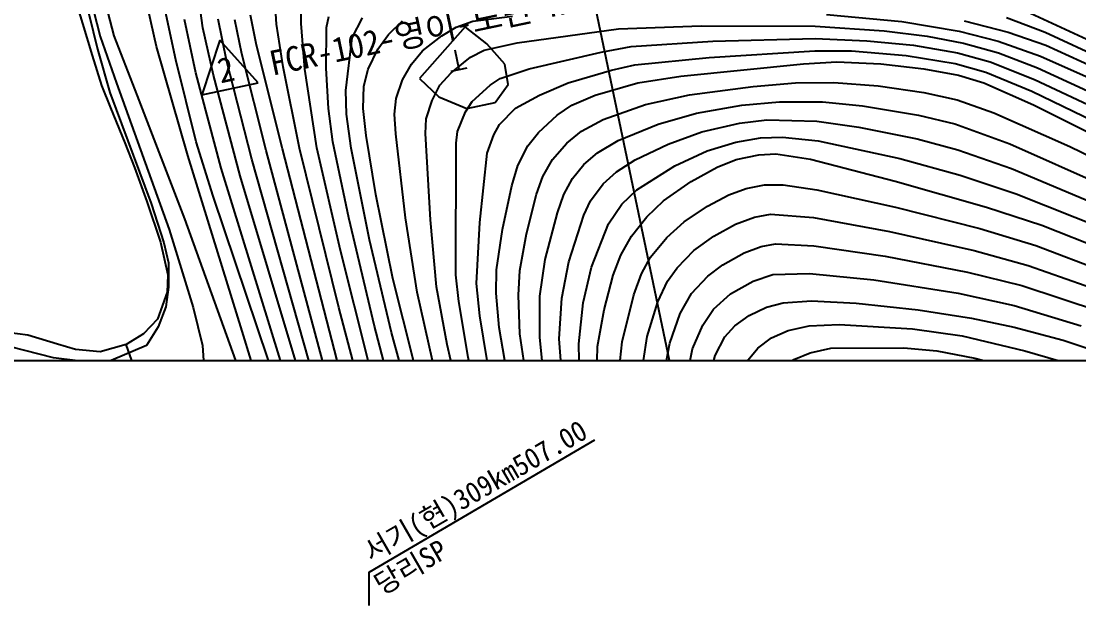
# Model space of a CAD drawing. Header units: millimetres. Extents: x 13158 to 13954, y 1103 to 1807.
# Drawn here: x 13562.5 to 13690.8, y 1363.4 to 1435.7 of the extents above; entities that cross this region are included whole.
import ezdxf
from ezdxf.enums import TextEntityAlignment as Align
from ezdxf.xclip import XClip

# ---------------------------------------------------------------- set-up
doc = ezdxf.new("R2010")
doc.units = ezdxf.units.MM
doc.header["$LTSCALE"] = 10
doc.header["$MEASUREMENT"] = 0
doc.header["$XCLIPFRAME"] = 2
doc.layers.add('TX-PAPR', color=2, linetype='Continuous', plot=False)
for name, color, linetype in [('TZ-BASE', 253, 'Continuous'), ('TZ-LEAL', 1, 'Continuous'), ('TZ-LEAT', 3, 'Continuous')]:
    doc.layers.add(name, color=color, linetype=linetype)
doc.styles.add('HANA', font='GulimChe.ttf')
doc.styles.get("Standard").update_dxf_attribs({"font": 'GulimChe.ttf'})

# ---------------------------------------------------------------- blocks, each defined once
blk = doc.blocks.new('JD-SFSG5YJF567')
at = {"layer": 'TZ-BASE'}
for p, q in [((367.39, -188.92), (291.64, 171.98)), ((270.23, -21.7, -64), (274.07, -37.23, -64)), ((281.22, -36.93, -61), (278.18, -23.08, -61)), ((283.59, -38.54, -60), (280.34, -23.55, -60)), ((286.85, -34.65, -58), (285.42, -24.38, -58)), ((272.7, -29.03, -63), (274.38, -35.73, -63)), ((271.16, -30.51, -63.79), (272.26, -34.13, -63.79)), ((276.1, -35.64, -62), (274.65, -30.14, -62)), ((295.79, -34.23, -54), (295.63, -31.72, -54)), ((385.18, -31.9, -52), (399.45, -38.54, -52)), ((293.35, -36.78, -55), (292.62, -33.11, -55)), ((298.77, -34.14, -53), (298.79, -32.53, -53)), ((301.86, -34.63, -52), (302.15, -33.27, -52)), ((319.61, -33.86, -49), (324.44, -33.24, -49)), ((362.5, -33.04, -49), (371.65, -33.91, -49)), ((272.26, -34.13, -63.79), (273.41, -38.01, -63.79)), ((286.02, -40.12, -59), (284.61, -33.66, -59)), ((289.73, -38.6, -57), (288.7, -33.6, -57)), ((291.57, -37.8, -56), (290.75, -33.71, -56)), ((296.61, -39.41, -54), (295.79, -34.23, -54)), ((299.24, -39.66, -53), (298.77, -34.14, -53)), ((301.82, -39.56, -52), (301.86, -34.63, -52)), ((304.98, -35.86, -51), (306.21, -33.45, -51)), ((309.37, -35.48, -50), (311.08, -33.83, -50)), ((318.68, -34.54, -47.6), (313.15, -40.82, -47.6)), ((315.86, -35.64, -49), (317.59, -34.58, -49)), ((317.59, -34.58, -49), (319.61, -33.86, -49)), ((321.31, -36.61, -47.6), (318.68, -34.54, -47.6)), ((337.28, -34.8, -48), (347.32, -34.4, -48)), ((347.32, -34.4, -48), (361.15, -34.47, -48)), ((361.15, -34.47, -48), (369.52, -35.04, -48)), ((371.65, -33.91, -49), (378.63, -35.07, -49)), ((379.22, -33.83, -50), (384.55, -35.2, -50)), ((384.34, -33.41, -51), (389.04, -35.18, -51)), ((274.38, -35.73, -63), (276.4, -41.38, -63)), ((278.93, -42.91, -62), (276.1, -35.64, -62)), ((288.13, -40.41, -58), (286.85, -34.65, -58)), ((304.22, -42.28, -51), (304.98, -35.86, -51)), ((308.08, -37.26, -50), (309.37, -35.48, -50)), ((313.52, -37.47, -49), (315.86, -35.64, -49)), ((324.99, -36.47, -48), (337.28, -34.8, -48)), ((369.52, -35.04, -48), (374.74, -35.69, -48)), ((374.74, -35.69, -48), (379.15, -36.52, -48)), ((378.63, -35.07, -49), (383.34, -36.28, -49)), ((384.55, -35.2, -50), (389.13, -36.77, -50)), ((389.04, -35.18, -51), (399.82, -40.2, -51)), ((285.04, -50.14, -61), (281.22, -36.93, -61)), ((288.9, -36.14, -59), (286.72, -42.79, -59)), ((293.58, -41.35, -59), (288.9, -36.14, -59)), ((296.5, -49.34, -55), (293.35, -36.78, -55)), ((321, -37.37, -48), (324.99, -36.47, -48)), ((323.48, -39.07, -47.6), (321.31, -36.61, -47.6)), ((335.17, -37.62, -47), (338.8, -36.94, -47)), ((338.8, -36.94, -47), (348.71, -36.29, -47)), ((348.71, -36.29, -47), (361.14, -35.97, -47)), ((361.14, -35.97, -47), (367.4, -36.22, -47)), ((367.4, -36.22, -47), (373.06, -36.78, -47)), ((373.06, -36.78, -47), (378.4, -37.7, -47)), ((379.15, -36.52, -48), (383.37, -37.7, -48)), ((383.34, -36.28, -49), (388.46, -38.1, -49)), ((389.13, -36.77, -50), (409, -45.9, -50)), ((273.41, -38.01, -63.79), (274.55, -41.66, -63.79)), ((274.07, -37.23, -64), (275.58, -42.5, -64)), ((294.54, -49.52, -56), (291.57, -37.8, -56)), ((306.92, -39.68, -50), (308.08, -37.26, -50)), ((312.15, -39.05, -49), (313.52, -37.47, -49)), ((316.97, -40.11, -48), (319.34, -38.23, -48)), ((317.95, -39.71, -46.92), (317.45, -37.36, -46.92)), ((319.34, -38.23, -48), (321, -37.37, -48)), ((326.44, -39.62, -47), (335.17, -37.62, -47)), ((339.27, -39.16, -46), (348.3, -38.25, -46)), ((348.3, -38.25, -46), (361.12, -37.46, -46)), ((361.12, -37.46, -46), (365.53, -37.47, -46)), ((365.53, -37.47, -46), (372.2, -38.02, -46)), ((372.2, -38.02, -46), (378.13, -38.99, -46)), ((378.4, -37.7, -47), (382.38, -38.78, -47)), ((383.37, -37.7, -48), (388.1, -39.51, -48)), ((388.46, -38.1, -49), (432.43, -57.65, -49)), ((286.03, -48.48, -60), (283.59, -38.54, -60)), ((292.81, -50.6, -57), (289.73, -38.6, -57)), ((298.59, -49.24, -54), (296.61, -39.41, -54)), ((300.69, -49.22, -53), (299.24, -39.66, -53)), ((302.08, -44.44, -52), (301.82, -39.56, -52)), ((306.38, -41.73, -50), (306.92, -39.68, -50)), ((311.09, -40.97, -49), (312.15, -39.05, -49)), ((316.97, -39.91, -46.92), (318.93, -39.5, -46.92)), ((322.91, -40.8, -47), (326.44, -39.62, -47)), ((323.88, -41.55, -47.6), (323.48, -39.07, -47.6)), ((336.42, -39.81, -46), (339.27, -39.16, -46)), ((344.83, -40.52, -45), (359.74, -39.04, -45)), ((359.74, -39.04, -45), (363.79, -38.78, -45)), ((363.79, -38.78, -45), (369.12, -39.01, -45)), ((369.12, -39.01, -45), (374.31, -39.62, -45)), ((374.31, -39.62, -45), (378.55, -40.4, -45)), ((378.13, -38.99, -46), (381.86, -40.02, -46)), ((382.38, -38.78, -47), (387.75, -40.92, -47)), ((388.1, -39.51, -48), (430.91, -59.12, -48)), ((289.08, -51.69, -59), (286.02, -40.12, -59)), ((291.37, -52.59, -58), (288.13, -40.41, -58)), ((310.31, -43.22, -49), (311.09, -40.97, -49)), ((313.15, -40.82, -47.6), (315.47, -43.03, -47.6)), ((315.62, -41.63, -48), (316.97, -40.11, -48)), ((321.71, -41.6, -47), (322.91, -40.8, -47)), ((331.18, -41.34, -46), (336.42, -39.81, -46)), ((339.62, -41.34, -45), (344.83, -40.52, -45)), ((378.55, -40.4, -45), (381.61, -41.33, -45)), ((381.86, -40.02, -46), (387.42, -42.35, -46)), ((387.75, -40.92, -47), (429.88, -60.8, -47)), ((274.55, -41.66, -63.79), (275.67, -44.38, -63.79)), ((276.4, -41.38, -63), (282.75, -59.12, -63)), ((286.72, -42.79, -59), (293.58, -41.35, -59)), ((304.29, -45.14, -51), (304.22, -42.28, -51)), ((306.3, -44.45, -50), (306.38, -41.73, -50)), ((314.66, -43.47, -48), (315.62, -41.63, -48)), ((319.53, -43.61, -47), (321.71, -41.6, -47)), ((322.32, -43.71, -47.6), (323.88, -41.55, -47.6)), ((327.7, -42.81, -46), (331.18, -41.34, -46)), ((334.45, -42.83, -45), (339.62, -41.34, -45)), ((345.91, -42.77, -44), (353.62, -41.76, -44)), ((353.62, -41.76, -44), (358.77, -41.35, -44)), ((358.77, -41.35, -44), (363.4, -41.27, -44)), ((363.4, -41.27, -44), (368.8, -41.7, -44)), ((368.8, -41.7, -44), (374.32, -42.51, -44)), ((381.61, -41.33, -45), (387.61, -43.99, -45)), ((275.58, -42.5, -64), (280.59, -55.98, -64)), ((284.69, -57.82, -62), (278.93, -42.91, -62)), ((310.1, -45.13, -49), (310.31, -43.22, -49)), ((313.94, -45.71, -48), (314.66, -43.47, -48)), ((315.47, -43.03, -47.6), (318.88, -44.45, -47.6)), ((318.74, -44.85, -47), (319.53, -43.61, -47)), ((324.79, -44.39, -46), (327.7, -42.81, -46)), ((331.61, -44.04, -45), (334.45, -42.83, -45)), ((340.55, -43.96, -44), (345.91, -42.77, -44)), ((352.24, -44.04, -43), (356.81, -43.63, -43)), ((356.81, -43.63, -43), (362.04, -43.62, -43)), ((362.04, -43.62, -43), (366.88, -44.1, -43)), ((374.32, -42.51, -44), (378.35, -43.4, -44)), ((378.35, -43.4, -44), (382.8, -44.95, -44)), ((387.42, -42.35, -46), (428.05, -62.07, -46)), ((275.67, -44.38, -63.79), (277.4, -48.61, -63.79)), ((302.63, -48.48, -52), (302.08, -44.44, -52)), ((306.65, -47.71, -50), (306.3, -44.45, -50)), ((317.76, -47.23, -47), (318.74, -44.85, -47)), ((318.88, -44.45, -47.6), (322.32, -43.71, -47.6)), ((322.83, -46.39, -46), (324.79, -44.39, -46)), ((329.83, -45.27, -45), (331.61, -44.04, -45)), ((335.41, -45.77, -44), (340.55, -43.96, -44)), ((346.73, -45.01, -43), (352.24, -44.04, -43)), ((366.88, -44.1, -43), (373.66, -45.25, -43)), ((387.61, -43.99, -45), (424.37, -62.36, -45)), ((304.86, -49.25, -51), (304.29, -45.14, -51)), ((310.25, -47.52, -49), (310.1, -45.13, -49)), ((313.87, -47.47, -48), (313.94, -45.71, -48)), ((327.58, -47.34, -45), (329.83, -45.27, -45)), ((332.81, -47.19, -44), (335.41, -45.77, -44)), ((342.09, -46.33, -43), (346.73, -45.01, -43)), ((351.97, -46.24, -42), (355.29, -45.82, -42)), ((355.29, -45.82, -42), (361.33, -45.96, -42)), ((361.33, -45.96, -42), (366.45, -46.69, -42)), ((373.66, -45.25, -43), (378.09, -46.32, -43)), ((382.8, -44.95, -44), (392.05, -49.07, -44)), ((314.48, -57.93, -48), (313.87, -47.47, -48)), ((317.59, -48.63, -47), (317.76, -47.23, -47)), ((322.16, -47.62, -46), (322.83, -46.39, -46)), ((326.29, -48.97, -45), (327.58, -47.34, -45)), ((331.02, -48.66, -44), (332.81, -47.19, -44)), ((337.24, -48.31, -43), (342.09, -46.33, -43)), ((343.32, -48.76, -42), (347.41, -47.28, -42)), ((347.41, -47.28, -42), (351.97, -46.24, -42)), ((366.45, -46.69, -42), (373.52, -48.11, -42)), ((378.09, -46.32, -43), (384.74, -48.71, -43)), ((277.4, -48.61, -63.79), (278.56, -51.6, -63.79)), ((288.1, -55.08, -60), (286.03, -48.48, -60)), ((304.57, -57.71, -52), (302.63, -48.48, -52)), ((307.83, -54.89, -50), (306.65, -47.71, -50)), ((311.43, -57.71, -49), (310.25, -47.52, -49)), ((317.54, -64.61, -47), (317.59, -48.63, -47)), ((321.33, -49.84, -46), (322.16, -47.62, -46)), ((329.27, -50.63, -44), (331.02, -48.66, -44)), ((334.74, -49.8, -43), (337.24, -48.31, -43)), ((339.32, -50.67, -42), (343.32, -48.76, -42)), ((348.03, -49.57, -41), (351.52, -48.51, -41)), ((351.52, -48.51, -41), (354.49, -47.99, -41)), ((354.49, -47.99, -41), (357.18, -47.93, -41)), ((357.18, -47.93, -41), (361.52, -48.38, -41)), ((361.52, -48.38, -41), (371.4, -50.51, -41)), ((373.52, -48.11, -42), (378.46, -49.44, -42)), ((384.74, -48.71, -43), (400.49, -55.72, -43)), ((305.98, -92.12, -56), (294.54, -49.52, -56)), ((310.51, -103.29, -55), (296.5, -49.34, -55)), ((303.37, -68.57, -54), (298.59, -49.24, -54)), ((303.55, -61.67, -53), (300.69, -49.22, -53)), ((307.07, -60.37, -51), (304.86, -49.25, -51)), ((320.46, -58.26, -46), (321.33, -49.84, -46)), ((325.07, -51.34, -45), (326.29, -48.97, -45)), ((333.08, -51.24, -43), (334.74, -49.8, -43)), ((344.12, -51.41, -41), (348.03, -49.57, -41)), ((354.31, -50.07, -40), (356.35, -49.95, -40)), ((356.35, -49.95, -40), (360.56, -50.6, -40)), ((378.46, -49.44, -42), (384.96, -51.71, -42)), ((392.05, -49.07, -44), (419.56, -62.35, -44)), ((291.61, -71.43, -61), (285.04, -50.14, -61)), ((303.65, -88.84, -57), (292.81, -50.6, -57)), ((328.09, -52.67, -44), (329.27, -50.63, -44)), ((331.69, -52.95, -43), (333.08, -51.24, -43)), ((337.04, -52.14, -42), (339.32, -50.67, -42)), ((349.25, -51.54, -40), (351.54, -50.61, -40)), ((351.54, -50.61, -40), (354.31, -50.07, -40)), ((360.56, -50.6, -40), (370.86, -53.25, -40)), ((371.4, -50.51, -41), (378.74, -52.52, -41)), ((278.56, -51.6, -63.79), (280.07, -55.72, -63.79)), ((300.54, -88.79, -59), (289.08, -51.69, -59)), ((300.51, -82.98, -58), (291.37, -52.59, -58)), ((324.35, -53.8, -45), (325.07, -51.34, -45)), ((335.42, -53.58, -42), (337.04, -52.14, -42)), ((339.52, -54.31, -41), (344.12, -51.41, -41)), ((346.11, -53.29, -40), (349.25, -51.54, -40)), ((378.74, -52.52, -41), (385.51, -54.78, -41)), ((384.96, -51.71, -42), (397.81, -57.12, -42)), ((323.22, -59.13, -45), (324.35, -53.8, -45)), ((327.33, -54.81, -44), (328.09, -52.67, -44)), ((330.64, -54.85, -43), (331.69, -52.95, -43)), ((333.87, -55.64, -42), (335.42, -53.58, -42)), ((342.75, -55.63, -40), (346.11, -53.29, -40)), ((352.78, -54.13, -39), (354.98, -53.7, -39)), ((354.98, -53.7, -39), (357.25, -53.71, -39)), ((357.25, -53.71, -39), (361.36, -54.29, -39)), ((370.86, -53.25, -40), (381.92, -56.39, -40)), ((297.57, -83.18, -60), (288.1, -55.08, -60)), ((309.91, -65.04, -50), (307.83, -54.89, -50)), ((326.12, -59.64, -44), (327.33, -54.81, -44)), ((329.9, -57.1, -43), (330.64, -54.85, -43)), ((337.68, -56.03, -41), (339.52, -54.31, -41)), ((348.06, -56.29, -39), (350.68, -54.9, -39)), ((350.68, -54.9, -39), (352.78, -54.13, -39)), ((361.36, -54.29, -39), (370.9, -56.4, -39)), ((385.51, -54.78, -41), (396.35, -59.09, -41)), ((280.07, -55.72, -63.79), (281.72, -60.64, -63.79)), ((280.59, -55.98, -64), (282.13, -60.73, -64)), ((333.08, -57.36, -42), (333.87, -55.64, -42)), ((336.05, -58.43, -41), (337.68, -56.03, -41)), ((340.7, -57.56, -40), (342.75, -55.63, -40)), ((345.23, -58.18, -39), (348.06, -56.29, -39)), ((370.9, -56.4, -39), (381.11, -59.01, -39)), ((381.92, -56.39, -40), (388.63, -58.57, -40)), ((307.68, -70.85, -52), (304.57, -57.71, -52)), ((312.84, -66.72, -49), (311.43, -57.71, -49)), ((328.4, -62.74, -43), (329.9, -57.1, -43)), ((331.24, -63.02, -42), (333.08, -57.36, -42)), ((338.87, -59.91, -40), (340.7, -57.56, -40)), ((351.48, -58.47, -38), (353.79, -57.63, -38)), ((353.79, -57.63, -38), (355.74, -57.26, -38)), ((355.74, -57.26, -38), (360.92, -57.66, -38)), ((360.92, -57.66, -38), (370.16, -59.34, -38)), ((290.96, -75.24, -62), (284.69, -57.82, -62)), ((315.2, -66.06, -48), (314.48, -57.93, -48)), ((320.07, -65.68, -46), (320.46, -58.26, -46)), ((334, -63.68, -41), (336.05, -58.43, -41)), ((343.13, -60.08, -39), (345.23, -58.18, -39)), ((348.84, -59.94, -38), (351.48, -58.47, -38)), ((381.11, -59.01, -39), (387.91, -61.07, -39)), ((388.63, -58.57, -40), (400.37, -63.25, -40)), ((83.71, -167.76), (598.12, -59.78)), ((282.75, -59.12, -63), (285.7, -68.59, -63)), ((322.5, -63.99, -45), (323.22, -59.13, -45)), ((325.31, -64.1, -44), (326.12, -59.64, -44)), ((337.55, -62.22, -40), (338.87, -59.91, -40)), ((341.17, -62.48, -39), (343.13, -60.08, -39)), ((346.43, -61.66, -38), (348.84, -59.94, -38)), ((370.16, -59.34, -38), (380.42, -61.65, -38)), ((281.72, -60.64, -63.79), (282.6, -64.61, -63.79)), ((282.13, -60.73, -64), (282.7, -63.16, -64)), ((309.74, -71.62, -51), (307.07, -60.37, -51)), ((352.52, -61.93, -37), (354.58, -61.18, -37)), ((354.58, -61.18, -37), (356.34, -60.84, -37)), ((356.34, -60.84, -37), (360.96, -61.08, -37)), ((360.96, -61.08, -37), (369.64, -62.33, -37)), ((387.91, -61.07, -39), (399.64, -65.5, -39)), ((307.57, -77.6, -53), (303.55, -61.67, -53)), ((327.75, -67.21, -43), (328.4, -62.74, -43)), ((336.64, -64.65, -40), (337.55, -62.22, -40)), ((340.09, -64.49, -39), (341.17, -62.48, -39)), ((344.38, -63.75, -38), (346.43, -61.66, -38)), ((349.92, -63.39, -37), (352.52, -61.93, -37)), ((369.64, -62.33, -37), (379.61, -64.27, -37)), ((380.42, -61.65, -38), (386.97, -63.47, -38)), ((282.7, -63.16, -64), (282.67, -66.1, -64)), ((322.45, -66.84, -45), (322.5, -63.99, -45)), ((325.13, -67.06, -44), (325.31, -64.1, -44)), ((330.4, -67.44, -42), (331.24, -63.02, -42)), ((333.01, -68.02, -41), (334, -63.68, -41)), ((343.24, -65.37, -38), (344.38, -63.75, -38)), ((348.13, -64.76, -37), (349.92, -63.39, -37)), ((386.97, -63.47, -38), (397.76, -67.29, -38)), ((282.6, -64.61, -63.79), (282.51, -66.72, -63.79)), ((312.66, -75.91, -50), (309.91, -65.04, -50)), ((317.9, -67.84, -47), (317.54, -64.61, -47)), ((335.53, -68.87, -40), (336.64, -64.65, -40)), ((339.13, -67.02, -39), (340.09, -64.49, -39)), ((342.05, -67.87, -38), (343.24, -65.37, -38)), ((346.13, -66.87, -37), (348.13, -64.76, -37)), ((350.88, -66.93, -36), (353.6, -65.37, -36)), ((353.6, -65.37, -36), (356.02, -64.58, -36)), ((356.02, -64.58, -36), (360.45, -64.44, -36)), ((360.45, -64.44, -36), (368.25, -65.21, -36)), ((368.25, -65.21, -36), (378.47, -66.84, -36)), ((379.61, -64.27, -37), (386.22, -65.92, -37)), ((282.51, -66.72, -63.79), (281.36, -70, -63.79)), ((282.67, -66.1, -64), (282.37, -68.48, -64)), ((315.2, -77.05, -49), (312.84, -66.72, -49)), ((316.49, -73.06, -48), (315.2, -66.06, -48)), ((320.45, -69.58, -46), (320.07, -65.68, -46)), ((386.22, -65.92, -37), (395.76, -69.07, -37)), ((319.04, -74.59, -47), (317.9, -67.84, -47)), ((322.82, -71, -45), (322.45, -66.84, -45)), ((325.32, -71.76, -44), (325.13, -67.06, -44)), ((327.73, -72.2, -43), (327.75, -67.21, -43)), ((330.1, -72.36, -42), (330.4, -67.44, -42)), ((337.72, -72.72, -39), (339.13, -67.02, -39)), ((340.74, -72.08, -38), (342.05, -67.87, -38)), ((344.78, -69.3, -37), (346.13, -66.87, -37)), ((348.79, -68.79, -36), (350.88, -66.93, -36)), ((357.24, -68.01, -35), (360.7, -67.77, -35)), ((360.7, -67.77, -35), (366.12, -68.04, -35)), ((378.47, -66.84, -36), (385.29, -68.34, -36)), ((282.37, -68.48, -64), (281.44, -70.93, -64)), ((285.7, -68.59, -63), (286.81, -73.19, -63)), ((311.97, -101.32, -54), (303.37, -68.57, -54)), ((332.45, -72.97, -41), (333.01, -68.02, -41)), ((334.73, -73.3, -40), (335.53, -68.87, -40)), ((347.51, -70.72, -36), (348.79, -68.79, -36)), ((353.14, -69.53, -35), (355.22, -68.53, -35)), ((355.22, -68.53, -35), (357.24, -68.01, -35)), ((366.12, -68.04, -35), (373.65, -68.87, -35)), ((373.65, -68.87, -35), (380.12, -69.88, -35)), ((385.29, -68.34, -36), (393.42, -70.79, -36)), ((281.36, -70, -63.79), (279.64, -71.76, -63.79)), ((321.41, -75.42, -46), (320.45, -69.58, -46)), ((343.49, -72.88, -37), (344.78, -69.3, -37)), ((351.38, -70.81, -35), (353.14, -69.53, -35)), ((380.12, -69.88, -35), (385.3, -70.96, -35)), ((265.63, -71.93, -63.79), (263.11, -71.59, -63.79)), ((279.64, -71.76, -63.79), (277.56, -73.07, -63.79)), ((281.44, -70.93, -64), (280.01, -73.18, -64)), ((296.33, -86.43, -61), (291.61, -71.43, -61)), ((311.9, -86.61, -52), (307.68, -70.85, -52)), ((313.42, -85.23, -51), (309.74, -71.62, -51)), ((323.7, -76.2, -45), (322.82, -71, -45)), ((326.01, -76.51, -44), (325.32, -71.76, -44)), ((346.26, -73.59, -36), (347.51, -70.72, -36)), ((350.2, -72.14, -35), (351.38, -70.81, -35)), ((355.85, -72.25, -34), (357.88, -71.35, -34)), ((357.88, -71.35, -34), (360.42, -70.81, -34)), ((360.42, -70.81, -34), (364.05, -70.65, -34)), ((364.05, -70.65, -34), (372.93, -71.14, -34)), ((372.93, -71.14, -34), (378.98, -72.02, -34)), ((385.3, -70.96, -35), (391.22, -72.55, -35)), ((268.74, -74.67, -64), (260.98, -72.68, -64)), ((269.22, -73.01, -63.79), (265.63, -71.93, -63.79)), ((271.39, -73.65, -63.79), (269.22, -73.01, -63.79)), ((277.56, -73.07, -63.79), (274.41, -73.96, -63.79)), ((284.95, -93.84, -63.79), (277.56, -73.07, -63.79)), ((317.85, -78.73, -48), (316.49, -73.06, -48)), ((328.19, -76.35, -43), (327.73, -72.2, -43)), ((330.35, -76.17, -42), (330.1, -72.36, -42)), ((332.55, -76.31, -41), (332.45, -72.97, -41)), ((337.46, -75.46, -39), (337.72, -72.72, -39)), ((340.23, -75.43, -38), (340.74, -72.08, -38)), ((342.99, -75.68, -37), (343.49, -72.88, -37)), ((348.99, -74.39, -35), (350.2, -72.14, -35)), ((354.17, -73.49, -34), (355.85, -72.25, -34)), ((378.98, -72.02, -34), (386.57, -73.81, -34)), ((391.22, -72.55, -35), (399.28, -75.24, -35)), ((274.41, -73.96, -63.79), (271.39, -73.65, -63.79)), ((280.01, -73.18, -64), (275.61, -75.05, -64)), ((286.81, -73.19, -63), (286.98, -75.37, -63)), ((334.65, -75.94, -40), (334.73, -73.3, -40)), ((345.76, -75.93, -36), (346.26, -73.59, -36)), ((348.52, -76.17, -35), (348.99, -74.39, -35)), ((353.01, -74.91, -34), (354.17, -73.49, -34)), ((358.57, -74.88, -33), (360.52, -74.08, -33)), ((360.52, -74.08, -33), (363.06, -73.51, -33)), ((363.06, -73.51, -33), (371.9, -73.45, -33)), ((371.9, -73.45, -33), (375.9, -73.83, -33)), ((375.9, -73.83, -33), (380.52, -74.71, -33)), ((386.57, -73.81, -34), (393.15, -75.75, -34)), ((272.53, -75.15, -64), (268.74, -74.67, -64)), ((320.56, -80.71, -47), (319.04, -74.59, -47)), ((352.11, -76.64, -34), (353.01, -74.91, -34)), ((357.23, -75.82, -33), (358.57, -74.88, -33)), ((380.52, -74.71, -33), (389.19, -77.05, -33))]:
    blk.add_line(p, q, dxfattribs=at)
at = {"layer": 'TZ-BASE', "style": 'HANA'}
for s, p in [("FCR-102-영이-노반-R-175('05.12.05)", (295.29, -40.47, -58)), ('2', (289, -41.4, -59))]:
    blk.add_text(s, height=3, rotation=11.8547, dxfattribs=at).set_placement(p)

msp = doc.modelspace()

# ---------------------------------------------------------------- linework, layer by layer
at = {"layer": 'TX-PAPR', "flags": 128}
msp.add_lwpolyline([(13895.34, 1394.57), (13899.85, 1544.57), (13295.43, 1544.57), (13299.94, 1394.57)], close=True, dxfattribs=at)
at = {"layer": 'TZ-LEAL'}
msp.add_lwpolyline([(13632.07, 1384.9), (13604.68, 1368.87), (13604.68, 1364.87)], dxfattribs=at)

# ---------------------------------------------------------------- block references
at = {"layer": 'TZ-BASE'}
ref = msp.add_blockref('JD-SFSG5YJF567', (13297.68, 1469.57), dxfattribs=at)
XClip(ref).set_block_clipping_path([(597.6593278775, -75.0000074077), (602.1606802224, 74.9999925365), (-2.2506743118, 75.0000000279), (2.2506743119, -75.0000000279)])

# ---------------------------------------------------------------- texts
at = {"layer": 'TZ-LEAT'}
msp.add_text('서기(현)309㎞507.00', height=2.5, rotation=30, dxfattribs=at).set_placement((13618.18, 1377.66), align=Align.CENTER)
msp.add_text('당리SP', height=2.5, rotation=30, dxfattribs=at).set_placement((13606.23, 1366.07))

doc.saveas('drawing.dxf')
